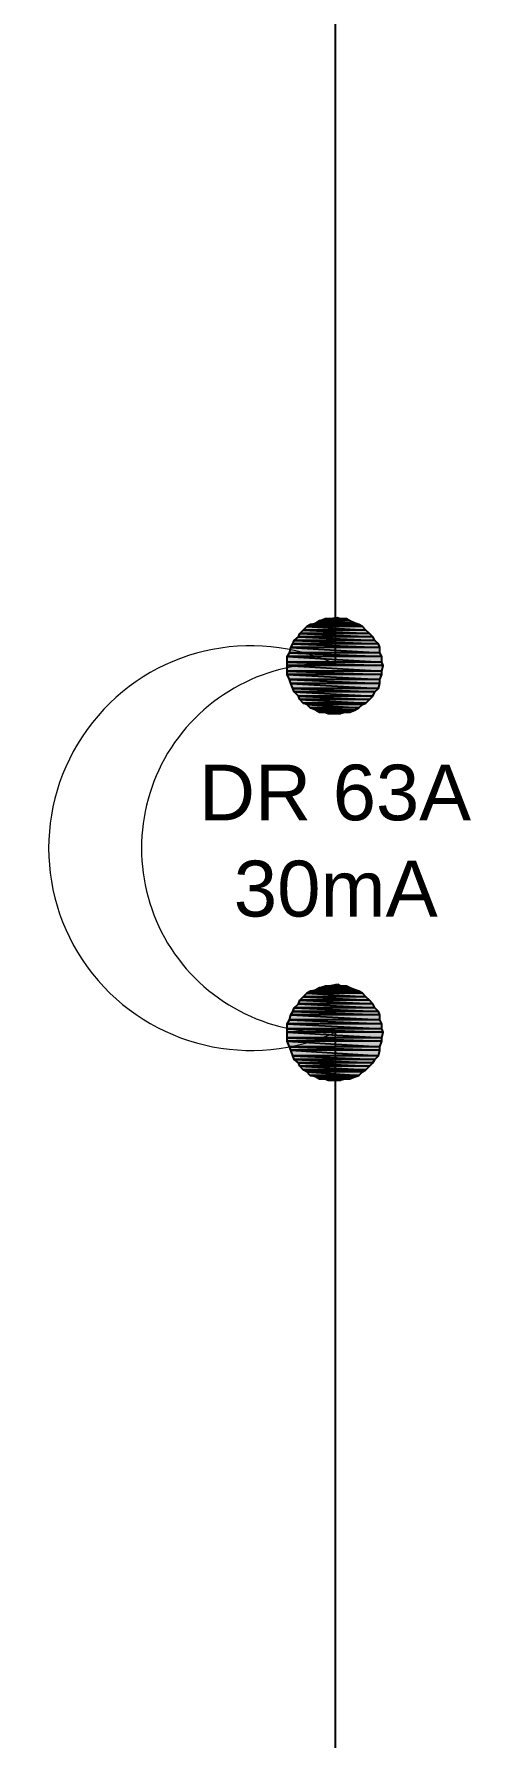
# Model space of a CAD drawing. Header units: millimetres. Extents: x 50 to 186, y -32 to 33.
# Drawn here: x 114.034 to 114.911, y 14.922 to 18.342 of the extents above; entities that cross this region are included whole.
import ezdxf

# ---------------------------------------------------------------- set-up
doc = ezdxf.new("R2010")
doc.units = ezdxf.units.MM
doc.layers.add('Prumada Eletrica', color=40, linetype='Continuous', lineweight=30)
doc.styles.add('Arial0', font='arial.ttf', dxfattribs={"height": 3.14658})

msp = doc.modelspace()

# ---------------------------------------------------------------- hatches: boundary and pattern name
at = {"layer": 'Prumada Eletrica', "true_color": 0x000007}
for points in [[(114.6432, 17.1712), (114.6502, 17.1684), (114.625, 17.1684)], [(114.6181, 16.9812), (114.6614, 16.9812), (114.6502, 16.9784)], [(114.6432, 16.4351), (114.6502, 16.4309), (114.625, 16.4309)], [(114.6181, 16.2451), (114.6614, 16.2451), (114.6502, 16.2423)]]:
    msp.add_hatch(color=7, dxfattribs=at).paths.add_polyline_path(points)
h = msp.add_hatch(color=7, dxfattribs=at)
h.paths.add_polyline_path([(114.7075, 17.1391), (114.5678, 17.1391), (114.7144, 17.1321)])
h.paths.add_polyline_path([(114.5678, 17.1391), (114.7144, 17.1321), (114.565, 17.1321)])
h = msp.add_hatch(color=7, dxfattribs=at)
h.paths.add_polyline_path([(114.7005, 17.146), (114.5748, 17.146), (114.7075, 17.1391)])
h.paths.add_polyline_path([(114.5748, 17.146), (114.7075, 17.1391), (114.5678, 17.1391)])
h = msp.add_hatch(color=7, dxfattribs=at)
h.paths.add_polyline_path([(114.6935, 17.153), (114.5817, 17.153), (114.7005, 17.146)])
h.paths.add_polyline_path([(114.5817, 17.153), (114.7005, 17.146), (114.5748, 17.146)])
h = msp.add_hatch(color=7, dxfattribs=at)
h.paths.add_polyline_path([(114.6865, 17.1572), (114.5887, 17.1572), (114.6935, 17.153)])
h.paths.add_polyline_path([(114.5887, 17.1572), (114.6935, 17.153), (114.5817, 17.153)])
h = msp.add_hatch(color=7, dxfattribs=at)
h.paths.add_polyline_path([(114.6781, 17.16), (114.5999, 17.16), (114.6865, 17.1572)])
h.paths.add_polyline_path([(114.5999, 17.16), (114.6865, 17.1572), (114.5887, 17.1572)])
h = msp.add_hatch(color=7, dxfattribs=at)
h.paths.add_polyline_path([(114.6683, 17.1642), (114.6069, 17.1642), (114.6781, 17.16)])
h.paths.add_polyline_path([(114.6069, 17.1642), (114.6781, 17.16), (114.5999, 17.16)])
h = msp.add_hatch(color=7, dxfattribs=at)
h.paths.add_polyline_path([(114.6614, 17.1684), (114.6181, 17.1684), (114.6683, 17.1642)])
h.paths.add_polyline_path([(114.6181, 17.1684), (114.6683, 17.1642), (114.6069, 17.1642)])
h = msp.add_hatch(color=7, dxfattribs=at)
h.paths.add_polyline_path([(114.7284, 17.1111), (114.5496, 17.1111), (114.7284, 17.1)])
h.paths.add_polyline_path([(114.5496, 17.1111), (114.7284, 17.1), (114.5468, 17.1)])
h = msp.add_hatch(color=7, dxfattribs=at)
h.paths.add_polyline_path([(114.7256, 17.1181), (114.5538, 17.1181), (114.7284, 17.1111)])
h.paths.add_polyline_path([(114.5538, 17.1181), (114.7284, 17.1111), (114.5496, 17.1111)])
h = msp.add_hatch(color=7, dxfattribs=at)
h.paths.add_polyline_path([(114.7186, 17.1251), (114.5566, 17.1251), (114.7256, 17.1181)])
h.paths.add_polyline_path([(114.5566, 17.1251), (114.7256, 17.1181), (114.5538, 17.1181)])
h = msp.add_hatch(color=7, dxfattribs=at)
h.paths.add_polyline_path([(114.7144, 17.1321), (114.565, 17.1321), (114.7186, 17.1251)])
h.paths.add_polyline_path([(114.565, 17.1321), (114.7186, 17.1251), (114.5566, 17.1251)])
h = msp.add_hatch(color=7, dxfattribs=at)
h.paths.add_polyline_path([(114.7284, 17.1), (114.5468, 17.1), (114.7326, 17.093)])
h.paths.add_polyline_path([(114.5468, 17.1), (114.7326, 17.093), (114.5426, 17.093)])
h = msp.add_hatch(color=7, dxfattribs=at)
h.paths.add_polyline_path([(114.7326, 17.093), (114.5426, 17.093), (114.7326, 17.0818)])
h.paths.add_polyline_path([(114.5426, 17.093), (114.7326, 17.0818), (114.5426, 17.0818)])
h = msp.add_hatch(color=7, dxfattribs=at)
h.paths.add_polyline_path([(114.7326, 17.0818), (114.5426, 17.0818), (114.7354, 17.0748)])
h.paths.add_polyline_path([(114.5426, 17.0818), (114.7354, 17.0748), (114.5426, 17.0748)])
h = msp.add_hatch(color=7, dxfattribs=at)
h.paths.add_polyline_path([(114.7354, 17.0748), (114.5426, 17.0748), (114.7326, 17.0636)])
h.paths.add_polyline_path([(114.5426, 17.0748), (114.7326, 17.0636), (114.5426, 17.0636)])
h = msp.add_hatch(color=7, dxfattribs=at)
h.paths.add_polyline_path([(114.7326, 17.0636), (114.5426, 17.0636), (114.7326, 17.0567)])
h.paths.add_polyline_path([(114.5426, 17.0636), (114.7326, 17.0567), (114.5426, 17.0567)])
h = msp.add_hatch(color=7, dxfattribs=at)
h.paths.add_polyline_path([(114.7326, 17.0567), (114.5426, 17.0567), (114.7284, 17.0469)])
h.paths.add_polyline_path([(114.5426, 17.0567), (114.7284, 17.0469), (114.5468, 17.0469)])
h = msp.add_hatch(color=7, dxfattribs=at)
h.paths.add_polyline_path([(114.7284, 17.0469), (114.5468, 17.0469), (114.7284, 17.0385)])
h.paths.add_polyline_path([(114.5468, 17.0469), (114.7284, 17.0385), (114.5496, 17.0385)])
h = msp.add_hatch(color=7, dxfattribs=at)
h.paths.add_polyline_path([(114.7284, 17.0385), (114.5496, 17.0385), (114.7256, 17.0287)])
h.paths.add_polyline_path([(114.5496, 17.0385), (114.7256, 17.0287), (114.5538, 17.0287)])
h = msp.add_hatch(color=7, dxfattribs=at)
h.paths.add_polyline_path([(114.7256, 17.0287), (114.5538, 17.0287), (114.7186, 17.0217)])
h.paths.add_polyline_path([(114.5538, 17.0287), (114.7186, 17.0217), (114.5566, 17.0217)])
h = msp.add_hatch(color=7, dxfattribs=at)
h.paths.add_polyline_path([(114.7186, 17.0217), (114.5566, 17.0217), (114.7144, 17.0134)])
h.paths.add_polyline_path([(114.5566, 17.0217), (114.7144, 17.0134), (114.565, 17.0134)])
h = msp.add_hatch(color=7, dxfattribs=at)
h.paths.add_polyline_path([(114.7144, 17.0134), (114.565, 17.0134), (114.7075, 17.0064)])
h.paths.add_polyline_path([(114.565, 17.0134), (114.7075, 17.0064), (114.5678, 17.0064)])
h = msp.add_hatch(color=7, dxfattribs=at)
h.paths.add_polyline_path([(114.7075, 17.0064), (114.5678, 17.0064), (114.7005, 16.9994)])
h.paths.add_polyline_path([(114.5678, 17.0064), (114.7005, 16.9994), (114.5748, 16.9994)])
h = msp.add_hatch(color=7, dxfattribs=at)
h.paths.add_polyline_path([(114.7005, 16.9994), (114.5748, 16.9994), (114.6935, 16.9966)])
h.paths.add_polyline_path([(114.5748, 16.9994), (114.6935, 16.9966), (114.5817, 16.9966)])
h = msp.add_hatch(color=7, dxfattribs=at)
h.paths.add_polyline_path([(114.6935, 16.9966), (114.5817, 16.9966), (114.6865, 16.9896)])
h.paths.add_polyline_path([(114.5817, 16.9966), (114.6865, 16.9896), (114.5887, 16.9896)])
h = msp.add_hatch(color=7, dxfattribs=at)
h.paths.add_polyline_path([(114.6865, 16.9896), (114.5887, 16.9896), (114.6781, 16.9854)])
h.paths.add_polyline_path([(114.5887, 16.9896), (114.6781, 16.9854), (114.5999, 16.9854)])
h = msp.add_hatch(color=7, dxfattribs=at)
h.paths.add_polyline_path([(114.6781, 16.9854), (114.5999, 16.9854), (114.6683, 16.9812)])
h.paths.add_polyline_path([(114.5999, 16.9854), (114.6683, 16.9812), (114.6069, 16.9812)])
h = msp.add_hatch(color=7, dxfattribs=at)
h.paths.add_polyline_path([(114.6181, 16.9812), (114.625, 16.9784), (114.6502, 16.9784)])
h.paths.add_polyline_path([(114.625, 16.9784), (114.6502, 16.9784), (114.6432, 16.9784)])
h = msp.add_hatch(color=7, dxfattribs=at)
h.paths.add_polyline_path([(114.6865, 16.4211), (114.5887, 16.4211), (114.6935, 16.4169)])
h.paths.add_polyline_path([(114.5887, 16.4211), (114.6935, 16.4169), (114.5817, 16.4169)])
h = msp.add_hatch(color=7, dxfattribs=at)
h.paths.add_polyline_path([(114.6781, 16.4239), (114.5999, 16.4239), (114.6865, 16.4211)])
h.paths.add_polyline_path([(114.5999, 16.4239), (114.6865, 16.4211), (114.5887, 16.4211)])
h = msp.add_hatch(color=7, dxfattribs=at)
h.paths.add_polyline_path([(114.6683, 16.4281), (114.6069, 16.4281), (114.6781, 16.4239)])
h.paths.add_polyline_path([(114.6069, 16.4281), (114.6781, 16.4239), (114.5999, 16.4239)])
h = msp.add_hatch(color=7, dxfattribs=at)
h.paths.add_polyline_path([(114.6614, 16.4309), (114.6181, 16.4309), (114.6683, 16.4281)])
h.paths.add_polyline_path([(114.6181, 16.4309), (114.6683, 16.4281), (114.6069, 16.4281)])
h = msp.add_hatch(color=7, dxfattribs=at)
h.paths.add_polyline_path([(114.7186, 16.3876), (114.5566, 16.3876), (114.7256, 16.3806)])
h.paths.add_polyline_path([(114.5566, 16.3876), (114.7256, 16.3806), (114.5538, 16.3806)])
h = msp.add_hatch(color=7, dxfattribs=at)
h.paths.add_polyline_path([(114.7144, 16.396), (114.565, 16.396), (114.7186, 16.3876)])
h.paths.add_polyline_path([(114.565, 16.396), (114.7186, 16.3876), (114.5566, 16.3876)])
h = msp.add_hatch(color=7, dxfattribs=at)
h.paths.add_polyline_path([(114.7075, 16.403), (114.5678, 16.403), (114.7144, 16.396)])
h.paths.add_polyline_path([(114.5678, 16.403), (114.7144, 16.396), (114.565, 16.396)])
h = msp.add_hatch(color=7, dxfattribs=at)
h.paths.add_polyline_path([(114.7005, 16.41), (114.5748, 16.41), (114.7075, 16.403)])
h.paths.add_polyline_path([(114.5748, 16.41), (114.7075, 16.403), (114.5678, 16.403)])
h = msp.add_hatch(color=7, dxfattribs=at)
h.paths.add_polyline_path([(114.6935, 16.4169), (114.5817, 16.4169), (114.7005, 16.41)])
h.paths.add_polyline_path([(114.5817, 16.4169), (114.7005, 16.41), (114.5748, 16.41)])
h = msp.add_hatch(color=7, dxfattribs=at)
h.paths.add_polyline_path([(114.7284, 16.3639), (114.5468, 16.3639), (114.7326, 16.3555)])
h.paths.add_polyline_path([(114.5468, 16.3639), (114.7326, 16.3555), (114.5426, 16.3555)])
h = msp.add_hatch(color=7, dxfattribs=at)
h.paths.add_polyline_path([(114.7326, 16.3555), (114.5426, 16.3555), (114.7326, 16.3457)])
h.paths.add_polyline_path([(114.5426, 16.3555), (114.7326, 16.3457), (114.5426, 16.3457)])
h = msp.add_hatch(color=7, dxfattribs=at)
h.paths.add_polyline_path([(114.7284, 16.3736), (114.5496, 16.3736), (114.7284, 16.3639)])
h.paths.add_polyline_path([(114.5496, 16.3736), (114.7284, 16.3639), (114.5468, 16.3639)])
h = msp.add_hatch(color=7, dxfattribs=at)
h.paths.add_polyline_path([(114.7256, 16.3806), (114.5538, 16.3806), (114.7284, 16.3736)])
h.paths.add_polyline_path([(114.5538, 16.3806), (114.7284, 16.3736), (114.5496, 16.3736)])
h = msp.add_hatch(color=7, dxfattribs=at)
h.paths.add_polyline_path([(114.7326, 16.3457), (114.5426, 16.3457), (114.7354, 16.3387)])
h.paths.add_polyline_path([(114.5426, 16.3457), (114.7354, 16.3387), (114.5426, 16.3387)])
h = msp.add_hatch(color=7, dxfattribs=at)
h.paths.add_polyline_path([(114.7354, 16.3387), (114.5426, 16.3387), (114.7326, 16.3275)])
h.paths.add_polyline_path([(114.5426, 16.3387), (114.7326, 16.3275), (114.5426, 16.3275)])
h = msp.add_hatch(color=7, dxfattribs=at)
h.paths.add_polyline_path([(114.7326, 16.3275), (114.5426, 16.3275), (114.7326, 16.3206)])
h.paths.add_polyline_path([(114.5426, 16.3275), (114.7326, 16.3206), (114.5426, 16.3206)])
h = msp.add_hatch(color=7, dxfattribs=at)
h.paths.add_polyline_path([(114.7326, 16.3206), (114.5426, 16.3206), (114.7284, 16.3094)])
h.paths.add_polyline_path([(114.5426, 16.3206), (114.7284, 16.3094), (114.5468, 16.3094)])
h = msp.add_hatch(color=7, dxfattribs=at)
h.paths.add_polyline_path([(114.7284, 16.3094), (114.5468, 16.3094), (114.7284, 16.3024)])
h.paths.add_polyline_path([(114.5468, 16.3094), (114.7284, 16.3024), (114.5496, 16.3024)])
h = msp.add_hatch(color=7, dxfattribs=at)
h.paths.add_polyline_path([(114.7284, 16.3024), (114.5496, 16.3024), (114.7256, 16.2912)])
h.paths.add_polyline_path([(114.5496, 16.3024), (114.7256, 16.2912), (114.5538, 16.2912)])
h = msp.add_hatch(color=7, dxfattribs=at)
h.paths.add_polyline_path([(114.7256, 16.2912), (114.5538, 16.2912), (114.7186, 16.2842)])
h.paths.add_polyline_path([(114.5538, 16.2912), (114.7186, 16.2842), (114.5566, 16.2842)])
h = msp.add_hatch(color=7, dxfattribs=at)
h.paths.add_polyline_path([(114.7186, 16.2842), (114.5566, 16.2842), (114.7144, 16.2773)])
h.paths.add_polyline_path([(114.5566, 16.2842), (114.7144, 16.2773), (114.565, 16.2773)])
h = msp.add_hatch(color=7, dxfattribs=at)
h.paths.add_polyline_path([(114.7144, 16.2773), (114.565, 16.2773), (114.7075, 16.2703)])
h.paths.add_polyline_path([(114.565, 16.2773), (114.7075, 16.2703), (114.5678, 16.2703)])
h = msp.add_hatch(color=7, dxfattribs=at)
h.paths.add_polyline_path([(114.7075, 16.2703), (114.5678, 16.2703), (114.7005, 16.2633)])
h.paths.add_polyline_path([(114.5678, 16.2703), (114.7005, 16.2633), (114.5748, 16.2633)])
h = msp.add_hatch(color=7, dxfattribs=at)
h.paths.add_polyline_path([(114.7005, 16.2633), (114.5748, 16.2633), (114.6935, 16.2591)])
h.paths.add_polyline_path([(114.5748, 16.2633), (114.6935, 16.2591), (114.5817, 16.2591)])
h = msp.add_hatch(color=7, dxfattribs=at)
h.paths.add_polyline_path([(114.6935, 16.2591), (114.5817, 16.2591), (114.6865, 16.2521)])
h.paths.add_polyline_path([(114.5817, 16.2591), (114.6865, 16.2521), (114.5887, 16.2521)])
h = msp.add_hatch(color=7, dxfattribs=at)
h.paths.add_polyline_path([(114.6865, 16.2521), (114.5887, 16.2521), (114.6781, 16.2493)])
h.paths.add_polyline_path([(114.5887, 16.2521), (114.6781, 16.2493), (114.5999, 16.2493)])
h = msp.add_hatch(color=7, dxfattribs=at)
h.paths.add_polyline_path([(114.6781, 16.2493), (114.5999, 16.2493), (114.6683, 16.2451)])
h.paths.add_polyline_path([(114.5999, 16.2493), (114.6683, 16.2451), (114.6069, 16.2451)])
h = msp.add_hatch(color=7, dxfattribs=at)
h.paths.add_polyline_path([(114.6181, 16.2451), (114.625, 16.2423), (114.6502, 16.2423)])
h.paths.add_polyline_path([(114.625, 16.2423), (114.6502, 16.2423), (114.6432, 16.2423)])

# ---------------------------------------------------------------- linework, layer by layer
at = {"layer": 'Prumada Eletrica', "color": 7, "linetype": 'Continuous', "lineweight": -2, "true_color": 0x000007}
for points in [[(114.639, 18.5735), (114.639, 17.0748), (114.639, 17.0748)], [(114.639, 16.3387), (114.639, 14.84), (114.639, 14.84)]]:
    msp.add_lwpolyline(points, dxfattribs=at)
for points in [[(114.6432, 17.1712), (114.6502, 17.1684), (114.625, 17.1684)], [(114.5678, 17.1391), (114.7144, 17.1321), (114.565, 17.1321)], [(114.5748, 17.146), (114.7075, 17.1391), (114.5678, 17.1391)], [(114.7075, 17.1391), (114.5678, 17.1391), (114.7144, 17.1321)], [(114.5817, 17.153), (114.7005, 17.146), (114.5748, 17.146)], [(114.7005, 17.146), (114.5748, 17.146), (114.7075, 17.1391)], [(114.5887, 17.1572), (114.6935, 17.153), (114.5817, 17.153)], [(114.6935, 17.153), (114.5817, 17.153), (114.7005, 17.146)], [(114.5999, 17.16), (114.6865, 17.1572), (114.5887, 17.1572)], [(114.6865, 17.1572), (114.5887, 17.1572), (114.6935, 17.153)], [(114.6069, 17.1642), (114.6781, 17.16), (114.5999, 17.16)], [(114.6781, 17.16), (114.5999, 17.16), (114.6865, 17.1572)], [(114.6181, 17.1684), (114.6683, 17.1642), (114.6069, 17.1642)], [(114.6683, 17.1642), (114.6069, 17.1642), (114.6781, 17.16)], [(114.625, 17.1684), (114.6614, 17.1684), (114.6181, 17.1684)], [(114.6614, 17.1684), (114.6181, 17.1684), (114.6683, 17.1642)], [(114.6502, 17.1684), (114.625, 17.1684), (114.6614, 17.1684)], [(114.5496, 17.1111), (114.7284, 17.1), (114.5468, 17.1)], [(114.5538, 17.1181), (114.7284, 17.1111), (114.5496, 17.1111)], [(114.7284, 17.1111), (114.5496, 17.1111), (114.7284, 17.1)], [(114.5566, 17.1251), (114.7256, 17.1181), (114.5538, 17.1181)], [(114.7256, 17.1181), (114.5538, 17.1181), (114.7284, 17.1111)], [(114.565, 17.1321), (114.7186, 17.1251), (114.5566, 17.1251)], [(114.7186, 17.1251), (114.5566, 17.1251), (114.7256, 17.1181)], [(114.7144, 17.1321), (114.565, 17.1321), (114.7186, 17.1251)], [(114.5468, 17.1), (114.7326, 17.093), (114.5426, 17.093)], [(114.7326, 17.093), (114.5426, 17.093), (114.7326, 17.0818)], [(114.5426, 17.093), (114.7326, 17.0818), (114.5426, 17.0818)], [(114.7326, 17.0818), (114.5426, 17.0818), (114.7354, 17.0748)], [(114.5426, 17.0818), (114.7354, 17.0748), (114.5426, 17.0748)], [(114.7354, 17.0748), (114.5426, 17.0748), (114.7326, 17.0636)], [(114.5426, 17.0748), (114.7326, 17.0636), (114.5426, 17.0636)], [(114.7284, 17.1), (114.5468, 17.1), (114.7326, 17.093)], [(114.7326, 17.0636), (114.5426, 17.0636), (114.7326, 17.0567)], [(114.5426, 17.0636), (114.7326, 17.0567), (114.5426, 17.0567)], [(114.7326, 17.0567), (114.5426, 17.0567), (114.7284, 17.0469)], [(114.5426, 17.0567), (114.7284, 17.0469), (114.5468, 17.0469)], [(114.7284, 17.0469), (114.5468, 17.0469), (114.7284, 17.0385)], [(114.5468, 17.0469), (114.7284, 17.0385), (114.5496, 17.0385)], [(114.7284, 17.0385), (114.5496, 17.0385), (114.7256, 17.0287)], [(114.5496, 17.0385), (114.7256, 17.0287), (114.5538, 17.0287)], [(114.7256, 17.0287), (114.5538, 17.0287), (114.7186, 17.0217)], [(114.5538, 17.0287), (114.7186, 17.0217), (114.5566, 17.0217)], [(114.7186, 17.0217), (114.5566, 17.0217), (114.7144, 17.0134)], [(114.5566, 17.0217), (114.7144, 17.0134), (114.565, 17.0134)], [(114.7144, 17.0134), (114.565, 17.0134), (114.7075, 17.0064)], [(114.565, 17.0134), (114.7075, 17.0064), (114.5678, 17.0064)], [(114.7075, 17.0064), (114.5678, 17.0064), (114.7005, 16.9994)], [(114.5678, 17.0064), (114.7005, 16.9994), (114.5748, 16.9994)], [(114.7005, 16.9994), (114.5748, 16.9994), (114.6935, 16.9966)], [(114.5748, 16.9994), (114.6935, 16.9966), (114.5817, 16.9966)], [(114.6935, 16.9966), (114.5817, 16.9966), (114.6865, 16.9896)], [(114.5817, 16.9966), (114.6865, 16.9896), (114.5887, 16.9896)], [(114.6865, 16.9896), (114.5887, 16.9896), (114.6781, 16.9854)], [(114.5887, 16.9896), (114.6781, 16.9854), (114.5999, 16.9854)], [(114.6781, 16.9854), (114.5999, 16.9854), (114.6683, 16.9812)], [(114.5999, 16.9854), (114.6683, 16.9812), (114.6069, 16.9812)], [(114.6683, 16.9812), (114.6069, 16.9812), (114.6614, 16.9812)], [(114.6069, 16.9812), (114.6614, 16.9812), (114.6181, 16.9812)], [(114.6181, 16.9812), (114.625, 16.9784), (114.6502, 16.9784)], [(114.6181, 16.9812), (114.6614, 16.9812), (114.6502, 16.9784)], [(114.625, 16.9784), (114.6502, 16.9784), (114.6432, 16.9784)], [(114.5887, 16.4211), (114.6935, 16.4169), (114.5817, 16.4169)], [(114.5999, 16.4239), (114.6865, 16.4211), (114.5887, 16.4211)], [(114.6865, 16.4211), (114.5887, 16.4211), (114.6935, 16.4169)], [(114.6069, 16.4281), (114.6781, 16.4239), (114.5999, 16.4239)], [(114.6781, 16.4239), (114.5999, 16.4239), (114.6865, 16.4211)], [(114.6181, 16.4309), (114.6683, 16.4281), (114.6069, 16.4281)], [(114.6683, 16.4281), (114.6069, 16.4281), (114.6781, 16.4239)], [(114.625, 16.4309), (114.6614, 16.4309), (114.6181, 16.4309)], [(114.6614, 16.4309), (114.6181, 16.4309), (114.6683, 16.4281)], [(114.6432, 16.4351), (114.6502, 16.4309), (114.625, 16.4309)], [(114.6502, 16.4309), (114.625, 16.4309), (114.6614, 16.4309)], [(114.5566, 16.3876), (114.7256, 16.3806), (114.5538, 16.3806)], [(114.565, 16.396), (114.7186, 16.3876), (114.5566, 16.3876)], [(114.7186, 16.3876), (114.5566, 16.3876), (114.7256, 16.3806)], [(114.5678, 16.403), (114.7144, 16.396), (114.565, 16.396)], [(114.7144, 16.396), (114.565, 16.396), (114.7186, 16.3876)], [(114.5748, 16.41), (114.7075, 16.403), (114.5678, 16.403)], [(114.7075, 16.403), (114.5678, 16.403), (114.7144, 16.396)], [(114.5817, 16.4169), (114.7005, 16.41), (114.5748, 16.41)], [(114.7005, 16.41), (114.5748, 16.41), (114.7075, 16.403)], [(114.6935, 16.4169), (114.5817, 16.4169), (114.7005, 16.41)], [(114.5468, 16.3639), (114.7326, 16.3555), (114.5426, 16.3555)], [(114.7326, 16.3555), (114.5426, 16.3555), (114.7326, 16.3457)], [(114.5426, 16.3555), (114.7326, 16.3457), (114.5426, 16.3457)], [(114.5496, 16.3736), (114.7284, 16.3639), (114.5468, 16.3639)], [(114.7284, 16.3639), (114.5468, 16.3639), (114.7326, 16.3555)], [(114.5538, 16.3806), (114.7284, 16.3736), (114.5496, 16.3736)], [(114.7284, 16.3736), (114.5496, 16.3736), (114.7284, 16.3639)], [(114.7256, 16.3806), (114.5538, 16.3806), (114.7284, 16.3736)], [(114.7326, 16.3457), (114.5426, 16.3457), (114.7354, 16.3387)], [(114.5426, 16.3457), (114.7354, 16.3387), (114.5426, 16.3387)], [(114.7354, 16.3387), (114.5426, 16.3387), (114.7326, 16.3275)], [(114.5426, 16.3387), (114.7326, 16.3275), (114.5426, 16.3275)], [(114.7326, 16.3275), (114.5426, 16.3275), (114.7326, 16.3206)], [(114.5426, 16.3275), (114.7326, 16.3206), (114.5426, 16.3206)], [(114.7326, 16.3206), (114.5426, 16.3206), (114.7284, 16.3094)], [(114.5426, 16.3206), (114.7284, 16.3094), (114.5468, 16.3094)], [(114.7284, 16.3094), (114.5468, 16.3094), (114.7284, 16.3024)], [(114.5468, 16.3094), (114.7284, 16.3024), (114.5496, 16.3024)], [(114.7284, 16.3024), (114.5496, 16.3024), (114.7256, 16.2912)], [(114.5496, 16.3024), (114.7256, 16.2912), (114.5538, 16.2912)], [(114.7256, 16.2912), (114.5538, 16.2912), (114.7186, 16.2842)], [(114.5538, 16.2912), (114.7186, 16.2842), (114.5566, 16.2842)], [(114.7186, 16.2842), (114.5566, 16.2842), (114.7144, 16.2773)], [(114.5566, 16.2842), (114.7144, 16.2773), (114.565, 16.2773)], [(114.7144, 16.2773), (114.565, 16.2773), (114.7075, 16.2703)], [(114.565, 16.2773), (114.7075, 16.2703), (114.5678, 16.2703)], [(114.7075, 16.2703), (114.5678, 16.2703), (114.7005, 16.2633)], [(114.5678, 16.2703), (114.7005, 16.2633), (114.5748, 16.2633)], [(114.7005, 16.2633), (114.5748, 16.2633), (114.6935, 16.2591)], [(114.5748, 16.2633), (114.6935, 16.2591), (114.5817, 16.2591)], [(114.6935, 16.2591), (114.5817, 16.2591), (114.6865, 16.2521)], [(114.5817, 16.2591), (114.6865, 16.2521), (114.5887, 16.2521)], [(114.6865, 16.2521), (114.5887, 16.2521), (114.6781, 16.2493)], [(114.5887, 16.2521), (114.6781, 16.2493), (114.5999, 16.2493)], [(114.6781, 16.2493), (114.5999, 16.2493), (114.6683, 16.2451)], [(114.5999, 16.2493), (114.6683, 16.2451), (114.6069, 16.2451)], [(114.6683, 16.2451), (114.6069, 16.2451), (114.6614, 16.2451)], [(114.6069, 16.2451), (114.6614, 16.2451), (114.6181, 16.2451)], [(114.6181, 16.2451), (114.625, 16.2423), (114.6502, 16.2423)], [(114.6181, 16.2451), (114.6614, 16.2451), (114.6502, 16.2423)], [(114.625, 16.2423), (114.6502, 16.2423), (114.6432, 16.2423)]]:
    msp.add_lwpolyline(points, close=True, dxfattribs=at)
at = {"layer": 'Prumada Eletrica', "color": 7, "linetype": 'Continuous', "lineweight": 20, "true_color": 0x000007}
for points in [[(114.6418, 17.0762), (114.4714, 17.1558), (114.2675, 17.1083), (114.1515, 16.9603), (114.1515, 16.9603), (114.0342, 16.8122), (114.0342, 16.6041), (114.1515, 16.456), (114.1515, 16.456), (114.2675, 16.3094), (114.4714, 16.2605), (114.6418, 16.3401)], [(114.6404, 17.0776), (114.5035, 17.086), (114.3736, 17.0161), (114.3024, 16.8988), (114.3024, 16.8988), (114.2326, 16.7815), (114.2326, 16.6348), (114.3024, 16.5175), (114.3024, 16.5175), (114.3736, 16.4002), (114.5035, 16.3317), (114.6404, 16.3387)]]:
    msp.add_open_spline(points, degree=3, knots=[0, 0, 0, 0, 0.083333, 0.083333, 0.083333, 0.083334, 0.166667, 0.166667, 0.166667, 0.166668, 1, 1, 1, 1], dxfattribs=at)

# ---------------------------------------------------------------- texts
at = {"layer": 'Prumada Eletrica', "color": 7, "true_color": 0x000007, "style": 'Arial0'}
for s, height, p in [('DR 63A', 0.11172, (114.3652, 16.7641)), ('30mA', 0.11224, (114.4351, 16.5709))]:
    msp.add_text(s, height=height, dxfattribs=at).set_placement(p)

doc.saveas('drawing.dxf')
